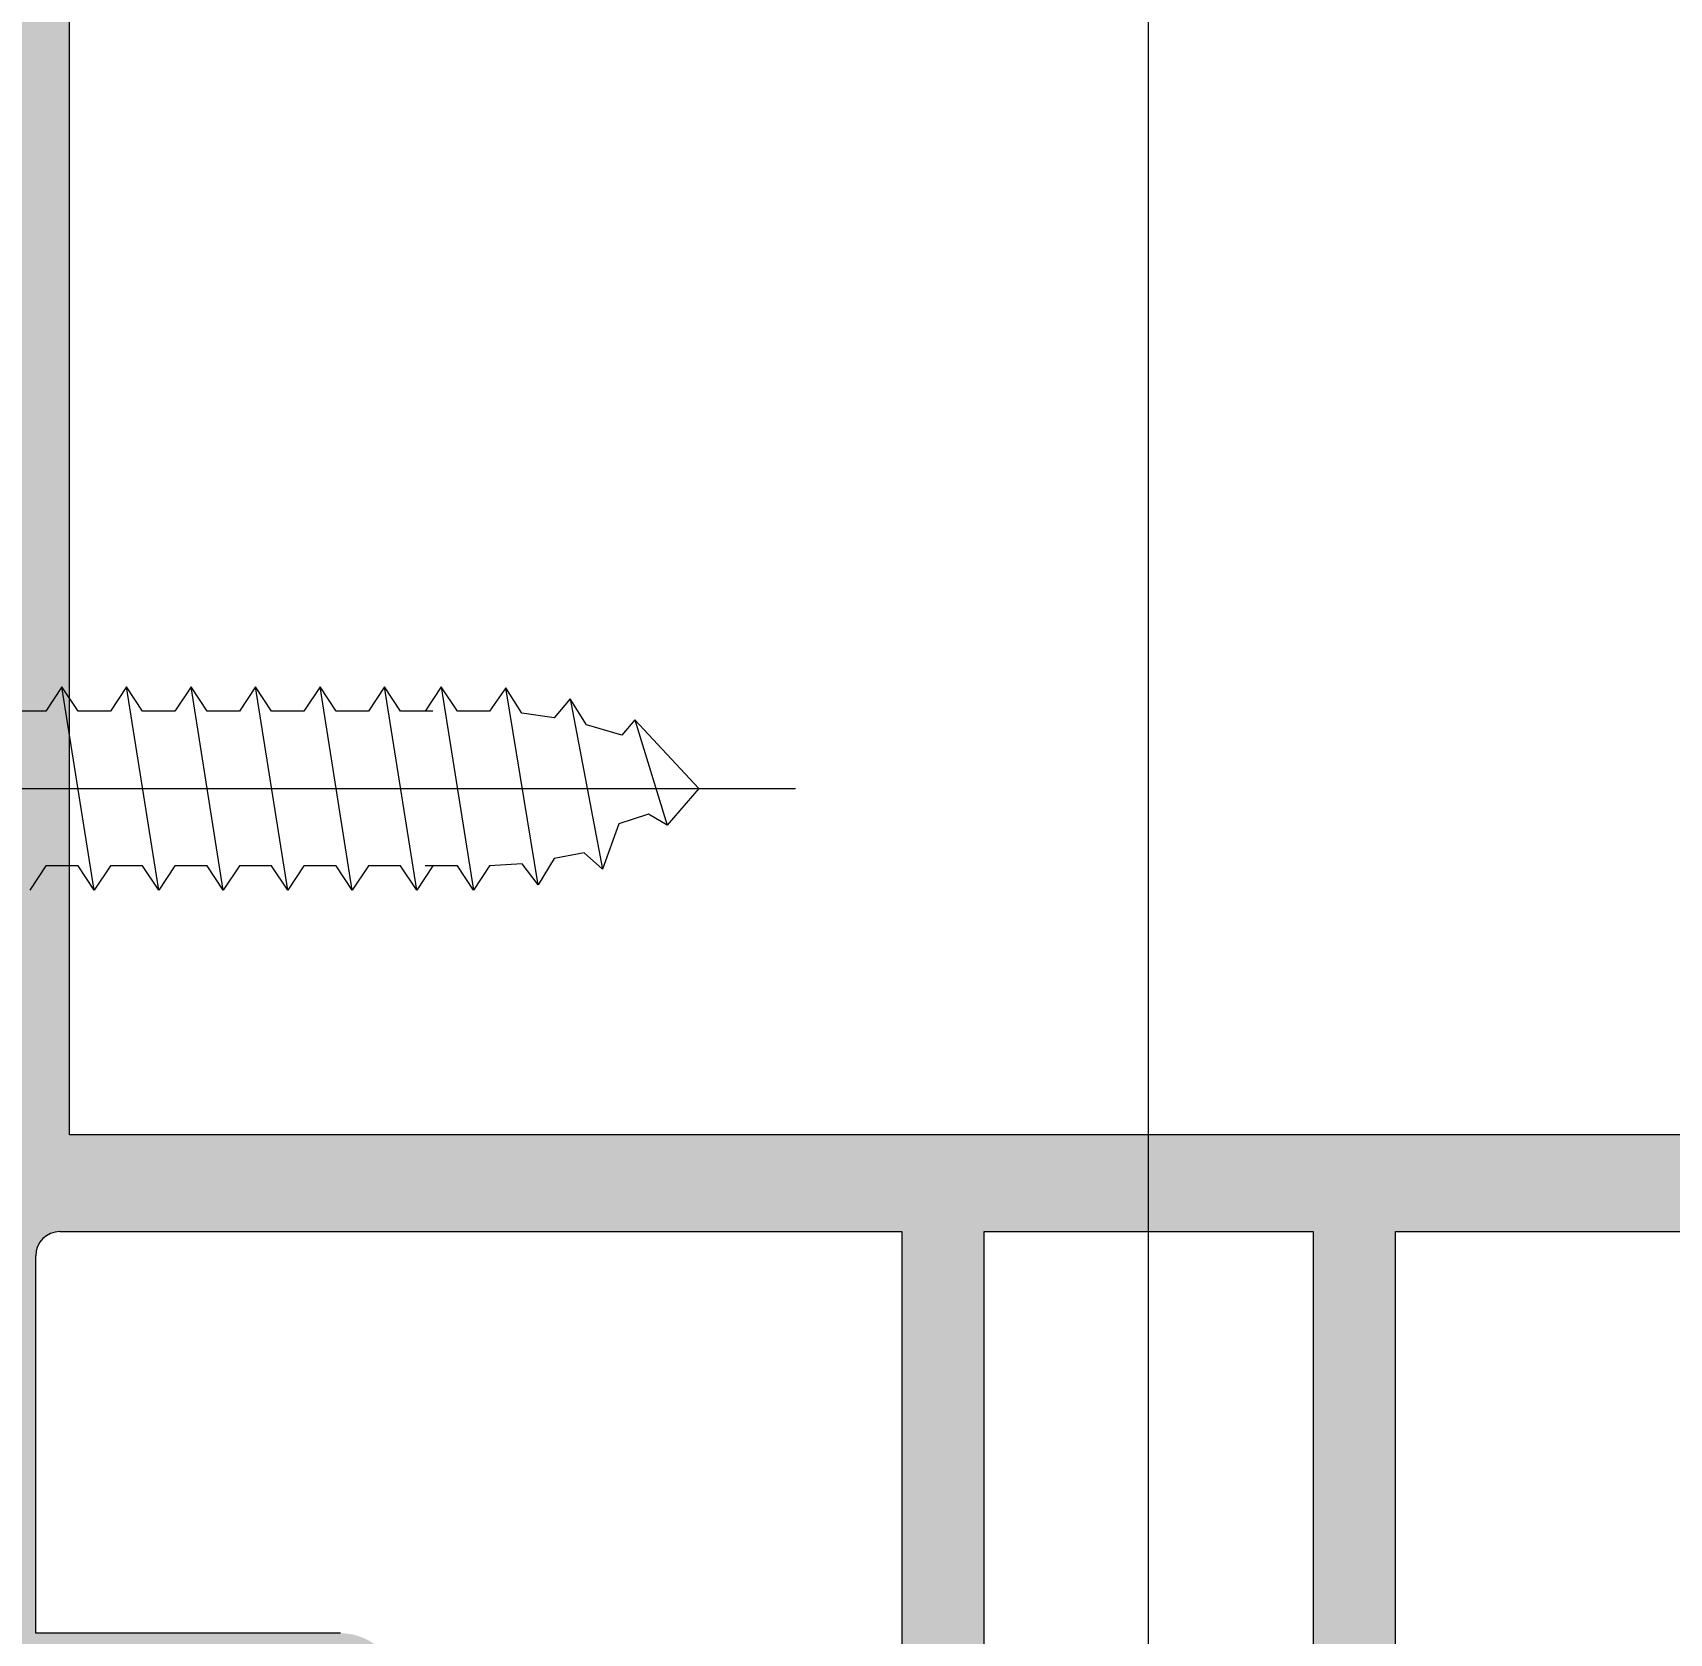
# Model space of a CAD drawing. Extents: x 820 to 5791, y 1495 to 5010.
# Drawn here: x 3017.178 to 3020.56, y 2081.78 to 2085.087 of the extents above; entities that cross this region are included whole.
import ezdxf

# ---------------------------------------------------------------- set-up
doc = ezdxf.new("R2010")
doc.units = 0
doc.header["$LTSCALE"] = 20
doc.layers.get('0').update_dxf_attribs({"linetype": 'CONTINUOUS', "lineweight": 15})
doc.layers.get('DEFPOINTS').update_dxf_attribs({"linetype": 'CONTINUOUS'})
doc.layers.add('_00_TT_PLASTER INTERIOR', color=60, linetype='CONTINUOUS', lineweight=0)
doc.layers.add('ölç', color=63, linetype='CONTINUOUS', lineweight=20)
doc.layers.add('dış ölçü', color=7, linetype='CONTINUOUS', lineweight=20, true_color=0x0d6787)
doc.styles.add('TRS', font='times.ttf', dxfattribs={"width": 0.8})
doc.dimstyles.new('dış ölçü', dxfattribs={"dimtxt": 12, "dimasz": 5, "dimexe": 5, "dimexo": 35, "dimgap": 5, "dimtad": 1, "dimdec": 0, "dimdsep": 46, "dimtxsty": 'TRS', "dimblk": 'DOT', "dimcen": 0, "dimdle": 0.1, "dimclrd": 256, "dimclre": 256, "dimclrt": 73, "dimadec": 0, "dimazin": 0, "dimtfac": 0.3, "dimtdec": 0, "dimtix": 1, "dimtmove": 2, "dimatfit": 3, "dimldrblk": 'DOT', "dimfxl": 1, "dimfxlon": 1, "dimtolj": 1, "dimarcsym": 0})

# ---------------------------------------------------------------- blocks, each defined once
blk = doc.blocks.new('_Dot')
at = {"layer": 'ölç', "color": 0, "lineweight": -2}
blk.add_line((-0.5, 0), (-1, 0), dxfattribs=at)
at = {"layer": 'ölç', "color": 0, "const_width": 0.5}
blk.add_lwpolyline([(-0.25, 0, 1), (0.25, 0, 1)], format="xyb", close=True, dxfattribs=at)
blk = doc.blocks.new('*D176')
at = {"layer": 'DEFPOINTS', "color": 0, "transparency": 16777216}
for p in [(2844.176336790435, 2097.044452601193), (3414.390991119654, 2084.554264930397), (3414.390991119654, 1809.278305477972)]:
    blk.add_point(p, dxfattribs=at)
at = {"layer": 'dış ölçü', "lineweight": -2, "transparency": 16777216}
for p, q in [((2844.176336790435, 1810.278305477972), (2844.176336790435, 1804.278305477972)), ((3414.390991119654, 1810.278305477972), (3414.390991119654, 1804.278305477972)), ((2849.176336790435, 1809.278305477972), (3409.390991119654, 1809.278305477972))]:
    blk.add_line(p, q, dxfattribs=at)
at = {"layer": 'dış ölçü', "lineweight": -2, "transparency": 16777216, "xscale": 5, "yscale": 5, "zscale": 5, "rotation": 180}
blk.add_blockref('_Dot', (2844.176336790435, 1809.278305477972), dxfattribs=at)
at = {"layer": 'dış ölçü', "lineweight": -2, "transparency": 16777216, "xscale": 5, "yscale": 5, "zscale": 5}
blk.add_blockref('_Dot', (3414.390991119654, 1809.278305477972), dxfattribs=at)
at = {"layer": 'dış ölçü', "color": 73, "transparency": 16777216, "insert": (3129.283663955045, 1820.399430207605), "char_height": 12, "attachment_point": 5, "style": 'TRS'}
blk.add_mtext('\\A1;570', dxfattribs=at)
blk = doc.blocks.new('*D180')
at = {"layer": 'DEFPOINTS', "color": 0, "transparency": 16777216}
for p in [(3700.971713778752, 2100.044452589959), (2054.28790840802, 2083.440788159293), (3700.971713778752, 1729.278305477972)]:
    blk.add_point(p, dxfattribs=at)
at = {"layer": 'dış ölçü', "lineweight": -2, "transparency": 16777216}
for p, q in [((2054.28790840802, 1730.278305477972), (2054.28790840802, 1724.278305477972)), ((3700.971713778752, 1730.278305477972), (3700.971713778752, 1724.278305477972)), ((2059.28790840802, 1729.278305477972), (3695.971713778752, 1729.278305477972))]:
    blk.add_line(p, q, dxfattribs=at)
at = {"layer": 'dış ölçü', "lineweight": -2, "transparency": 16777216, "xscale": 5, "yscale": 5, "zscale": 5, "rotation": 180}
blk.add_blockref('_Dot', (2054.28790840802, 1729.278305477972), dxfattribs=at)
at = {"layer": 'dış ölçü', "lineweight": -2, "transparency": 16777216, "xscale": 5, "yscale": 5, "zscale": 5}
blk.add_blockref('_Dot', (3700.971713778752, 1729.278305477972), dxfattribs=at)
at = {"layer": 'dış ölçü', "color": 73, "transparency": 16777216, "insert": (2877.629811093386, 1740.399430207604), "char_height": 12, "attachment_point": 5, "style": 'TRS'}
blk.add_mtext('\\A1;1647', dxfattribs=at)
blk = doc.blocks.new('HGJFG')
h = blk.add_hatch(color=9)
h.dxf.hatch_style = 1
h.paths.add_polyline_path([(-2145.442686791034, -3287.74042893828), (-2144.762686791027, -3287.74042893828), (-2144.762686791027, -3289.110428938281), (-2145.442686791034, -3289.110428938281)], flags=16)
edge = h.paths.add_edge_path()
edge.add_line((-2142.80268679102, -3287.790428938281), (-2142.80268679102, -3288.570428938281))
edge.add_line((-2142.80268679102, -3288.570428938282), (-2143.432786791021, -3288.570428938282))
edge.add_arc((-2143.43278679103, -3288.690428938281), 0.119999999999347, 450.0000000005221, 540.0000000005202)
edge.add_line((-2143.552786791025, -3288.690428938281), (-2143.552786791025, -3289.040428938511))
edge.add_arc((-2143.502786791022, -3289.040428938512), 0.04999999999997726, 539.999999999974, 630.000000000026)
edge.add_line((-2143.502786791022, -3289.090428938512), (-2143.362850296678, -3289.090428938511))
edge.add_arc((-2143.362586791028, -3289.060430095787), 0.0299999999995744, 629.4967347977922, 720.0000000086566)
edge.add_line((-2143.332586791029, -3289.060430095783), (-2143.332586791033, -3289.040430095795))
edge.add_arc((-2143.382586791032, -3289.040430095793), 0.04999999999904503, 719.9999999989057, 810.0000000344447)
edge.add_line((-2143.382586791061, -3288.990430095794), (-2143.432586791029, -3288.990430095822))
edge.add_line((-2143.43258679102, -3288.990430095823), (-2143.432572821816, -3288.79042893828))
edge.add_line((-2143.432572821822, -3288.79042893828), (-2143.102578896948, -3288.790428970434))
edge.add_line((-2143.102578896954, -3288.790428970436), (-2143.082578896955, -3288.770428970436))
edge.add_line((-2143.08257889695, -3288.770428970435), (-2143.062578896949, -3288.790428906125))
edge.add_line((-2143.062578896946, -3288.790428906127), (-2142.732586791023, -3288.790428938281))
edge.add_line((-2142.732586791023, -3288.79042893828), (-2142.732586791023, -3288.990428938279))
edge.add_line((-2142.732586791023, -3288.99042893828), (-2142.782586791022, -3288.990428938511))
edge.add_arc((-2142.782586791026, -3289.040428938512), 0.04999999999997726, 449.999999999974, 540.000000000026)
edge.add_line((-2142.832586791029, -3289.040428938512), (-2142.832586791029, -3289.060428938513))
edge.add_arc((-2142.80258679103, -3289.060428938513), 0.02999999999924441, 539.999999999391, 629.9999999992197)
edge.add_line((-2142.80258679103, -3289.090428938512), (-2142.652686790953, -3289.090428938282))
edge.add_arc((-2142.652686791026, -3289.04042893828), 0.05000000000060822, 630.0000000874084, 719.9999999993031)
edge.add_line((-2142.602686791023, -3289.040428938281), (-2142.602686791023, -3270.290458938282))
edge.add_arc((-2142.652687948675, -3270.290460095935), 0.05000115766671105, 360.001326542262, 449.998673457738)
edge.add_line((-2142.652686791026, -3270.240458938281), (-2147.552686791026, -3270.240458938281))
edge.add_arc((-2147.552685633372, -3270.290460095935), 0.05000115766671105, 450.001326542262, 539.998673457738)
edge.add_line((-2147.602686791023, -3270.290458938282), (-2147.602686791023, -3289.040428938282))
edge.add_arc((-2147.55268679102, -3289.04042893828), 0.05000000000060752, 540.0000000006961, 629.9999999125924)
edge.add_line((-2147.552686791108, -3289.090428938282), (-2147.402786791031, -3289.090428938513))
edge.add_arc((-2147.402786791031, -3289.060428938513), 0.029999999999245, 630.0000000007814, 720.0000000006082)
edge.add_line((-2147.372786791032, -3289.060428938513), (-2147.372786791032, -3289.040428938512))
edge.add_arc((-2147.42278679102, -3289.040428938512), 0.04999999999997726, 719.999999999974, 810.000000000026)
edge.add_line((-2147.42278679102, -3288.990428938511), (-2147.47278679102, -3288.99042893828))
edge.add_line((-2147.472786791023, -3288.99042893828), (-2147.472786791023, -3288.79042893828))
edge.add_line((-2147.472786791023, -3288.79042893828), (-2147.142794685101, -3288.790428906125))
edge.add_line((-2147.142794685101, -3288.790428906127), (-2147.1227946851, -3288.770428970437))
edge.add_line((-2147.122794685097, -3288.770428970435), (-2147.102794685098, -3288.790428970435))
edge.add_line((-2147.102794685107, -3288.790428970436), (-2146.772800760234, -3288.790428938281))
edge.add_line((-2146.772800760225, -3288.79042893828), (-2146.772786791021, -3288.990430095822))
edge.add_line((-2146.772786791026, -3288.990430095823), (-2146.822786790995, -3288.990430095795))
edge.add_arc((-2146.822786791029, -3289.040430095793), 0.04999999999904503, 449.9999999655552, 540.0000000010942)
edge.add_line((-2146.872786791032, -3289.040430095795), (-2146.872786791036, -3289.060430095783))
edge.add_arc((-2146.842786791033, -3289.060430095787), 0.02999999999957437, 539.9999999913434, 630.5032652022074)
edge.add_line((-2146.842523285374, -3289.090428938512), (-2146.70258679103, -3289.090428938513))
edge.add_arc((-2146.702586791024, -3289.040428938512), 0.04999999999997726, 629.999999999974, 720.000000000026)
edge.add_line((-2146.652586791021, -3289.040428938512), (-2146.652586791021, -3288.690428938282))
edge.add_arc((-2146.772586791031, -3288.690428938281), 0.1199999999993454, 719.9999999994791, 809.9999999994789)
edge.add_line((-2146.772586791031, -3288.570428938282), (-2147.402686791032, -3288.570428938282))
edge.add_line((-2147.402686791026, -3288.570428938282), (-2147.402686791026, -3287.790428938282))
edge.add_arc((-2147.352685633375, -3287.790430095935), 0.05000115766671673, 450.0013265422685, 539.9986734577315, ccw=False)
edge.add_line((-2147.352686791023, -3287.74042893828), (-2145.612686791023, -3287.74042893828))
edge.add_line((-2145.612686791033, -3287.74042893828), (-2145.612686791033, -3290.70542893828))
edge.add_arc((-2145.56268679103, -3290.70542893828), 0.05, 540, 630)
edge.add_line((-2145.56268679103, -3290.75542893828), (-2145.392686791028, -3290.75542893828))
edge.add_line((-2145.392686791031, -3290.75542893828), (-2145.392686791031, -3290.74440008145))
edge.add_line((-2145.392686791031, -3290.744400081451), (-2145.355186791031, -3290.722749446357))
edge.add_arc((-2145.36518679102, -3290.70542893828), 0.02000000000020181, 660.0000000000005, 779.9999999999995)
edge.add_line((-2145.355186791026, -3290.688108430205), (-2145.381789331404, -3290.672749446357))
edge.add_arc((-2145.3717893314, -3290.655428938281), 0.02000000000020146, 479.9999999999986, 600.0000000000014, ccw=False)
edge.add_line((-2145.381789331409, -3290.638108430206), (-2145.355186791031, -3290.622749446357))
edge.add_arc((-2145.36518679102, -3290.605428938282), 0.02000000000020181, 660.0000000000005, 779.9999999999995)
edge.add_line((-2145.355186791026, -3290.588108430206), (-2145.381789331404, -3290.572749446358))
edge.add_arc((-2145.3717893314, -3290.555428938281), 0.02000000000020146, 479.9999999999986, 600.0000000000014, ccw=False)
edge.add_line((-2145.381789331409, -3290.538108430205), (-2145.355186791031, -3290.522749446357))
edge.add_arc((-2145.36518679102, -3290.505428938282), 0.02000000000020181, 660.0000000000005, 779.9999999999995)
edge.add_line((-2145.355186791026, -3290.488108430204), (-2145.381789331404, -3290.472749446356))
edge.add_arc((-2145.3717893314, -3290.45542893828), 0.02000000000020146, 479.9999999999986, 600.0000000000014, ccw=False)
edge.add_line((-2145.381789331409, -3290.438108430205), (-2145.355186791031, -3290.422749446357))
edge.add_arc((-2145.36518679102, -3290.405428938281), 0.02000000000020181, 660.0000000000005, 779.9999999999995)
edge.add_line((-2145.355186791026, -3290.388108430206), (-2145.381789331404, -3290.372749446357))
edge.add_arc((-2145.3717893314, -3290.355428938282), 0.02000000000020146, 479.9999999999986, 600.0000000000014, ccw=False)
edge.add_line((-2145.381789331409, -3290.338108430206), (-2145.355186791031, -3290.322749446358))
edge.add_arc((-2145.36518679102, -3290.305428938281), 0.02000000000020181, 660.0000000000005, 779.9999999999995)
edge.add_line((-2145.355186791026, -3290.288108430205), (-2145.381789331404, -3290.272749446357))
edge.add_arc((-2145.3717893314, -3290.255428938282), 0.02000000000020146, 479.9999999999986, 600.0000000000014, ccw=False)
edge.add_line((-2145.381789331409, -3290.238108430204), (-2145.355186791031, -3290.222749446356))
edge.add_arc((-2145.36518679102, -3290.20542893828), 0.02000000000020181, 660.0000000000005, 779.9999999999995)
edge.add_line((-2145.355186791026, -3290.188108430205), (-2145.381789331404, -3290.172749446357))
edge.add_arc((-2145.3717893314, -3290.155428938281), 0.02000000000020146, 479.9999999999986, 600.0000000000014, ccw=False)
edge.add_line((-2145.381789331409, -3290.138108430206), (-2145.355186791031, -3290.122749446357))
edge.add_arc((-2145.36518679102, -3290.105428938282), 0.02000000000020181, 660.0000000000005, 779.9999999999995)
edge.add_line((-2145.355186791026, -3290.088108430206), (-2145.381789331404, -3290.072749446358))
edge.add_arc((-2145.3717893314, -3290.055428938281), 0.02000000000020146, 479.9999999999986, 600.0000000000014, ccw=False)
edge.add_line((-2145.381789331409, -3290.038108430205), (-2145.355186791031, -3290.022749446357))
edge.add_arc((-2145.36518679102, -3290.005428938282), 0.02000000000020181, 660.0000000000005, 779.9999999999995)
edge.add_line((-2145.355186791026, -3289.988108430204), (-2145.381789331404, -3289.972749446356))
edge.add_arc((-2145.3717893314, -3289.95542893828), 0.02000000000020146, 479.9999999999986, 600.0000000000014, ccw=False)
edge.add_line((-2145.381789331409, -3289.938108430205), (-2145.355186791031, -3289.922749446357))
edge.add_arc((-2145.36518679102, -3289.905428938281), 0.02000000000020181, 660.0000000000005, 779.9999999999995)
edge.add_line((-2145.355186791026, -3289.888108430206), (-2145.381789331404, -3289.872749446357))
edge.add_arc((-2145.3717893314, -3289.855428938282), 0.02000000000020146, 479.9999999999986, 600.0000000000014, ccw=False)
edge.add_line((-2145.381789331409, -3289.838108430206), (-2145.355186791031, -3289.822749446358))
edge.add_arc((-2145.36518679102, -3289.805428938281), 0.02000000000020181, 660.0000000000005, 779.9999999999995)
edge.add_line((-2145.355186791026, -3289.788108430205), (-2145.381789331404, -3289.772749446357))
edge.add_arc((-2145.3717893314, -3289.755428938282), 0.02000000000020146, 479.9999999999986, 600.0000000000014, ccw=False)
edge.add_line((-2145.381789331409, -3289.738108430204), (-2145.355186791031, -3289.722749446356))
edge.add_arc((-2145.36518679102, -3289.70542893828), 0.02000000000020181, 660.0000000000005, 779.9999999999995)
edge.add_line((-2145.355186791026, -3289.688108430205), (-2145.381789331404, -3289.672749446357))
edge.add_arc((-2145.3717893314, -3289.655428938281), 0.02000000000020146, 479.9999999999986, 600.0000000000014, ccw=False)
edge.add_line((-2145.381789331409, -3289.638108430206), (-2145.355186791031, -3289.622749446357))
edge.add_arc((-2145.36518679102, -3289.605428938282), 0.02000000000020181, 660.0000000000005, 779.9999999999995)
edge.add_line((-2145.355186791026, -3289.588108430206), (-2145.381789331404, -3289.572749446529))
edge.add_arc((-2145.3717893314, -3289.555428938454), 0.01999999999978106, 479.9999999999971, 600.000000000003, ccw=False)
edge.add_line((-2145.381789331409, -3289.538108430378), (-2145.355186791031, -3289.522749446358))
edge.add_arc((-2145.36518679102, -3289.505428938282), 0.02000000000020181, 660.0000000000005, 779.9999999999995)
edge.add_line((-2145.355186791026, -3289.488108430204), (-2145.392686791026, -3289.46645779511))
edge.add_line((-2145.392686791031, -3289.466457795111), (-2145.392686791031, -3289.45542893828))
edge.add_arc((-2145.292686791026, -3289.45542893828), 0.0999999999999993, 449.9999999999996, 540.0000000000005, ccw=False)
edge.add_line((-2145.292686791026, -3289.355428938282), (-2144.912686791026, -3289.355428938282))
edge.add_arc((-2144.912686791035, -3289.45542893828), 0.1000000000000007, 360.0000000000004, 449.9999999999996, ccw=False)
edge.add_line((-2144.81268679103, -3289.45542893828), (-2144.81268679103, -3289.51645779511))
edge.add_line((-2144.81268679103, -3289.516457795112), (-2144.85018679103, -3289.538108430206))
edge.add_arc((-2144.840186791026, -3289.555428938281), 0.02000000000020181, 480.0000000000005, 599.9999999999995)
edge.add_line((-2144.850186791035, -3289.572749446358), (-2144.823584250657, -3289.588108430206))
edge.add_arc((-2144.833584250647, -3289.605428938282), 0.02000000000020146, 299.99999999999864, 420.00000000000136, ccw=False)
edge.add_line((-2144.823584250652, -3289.622749446357), (-2144.85018679103, -3289.638108430206))
edge.add_arc((-2144.840186791026, -3289.655428938281), 0.02000000000020181, 480.0000000000005, 599.9999999999995)
edge.add_line((-2144.850186791035, -3289.672749446357), (-2144.823584250657, -3289.688108430205))
edge.add_arc((-2144.833584250647, -3289.70542893828), 0.02000000000020146, 299.99999999999864, 420.00000000000136, ccw=False)
edge.add_line((-2144.823584250652, -3289.722749446356), (-2144.85018679103, -3289.738108430204))
edge.add_arc((-2144.840186791026, -3289.755428938282), 0.02000000000020181, 480.0000000000005, 599.9999999999995)
edge.add_line((-2144.850186791035, -3289.772749446357), (-2144.823584250657, -3289.788108430205))
edge.add_arc((-2144.833584250647, -3289.805428938281), 0.02000000000020146, 299.99999999999864, 420.00000000000136, ccw=False)
edge.add_line((-2144.823584250652, -3289.822749446358), (-2144.85018679103, -3289.838108430206))
edge.add_arc((-2144.840186791026, -3289.855428938282), 0.02000000000020181, 480.0000000000005, 599.9999999999995)
edge.add_line((-2144.850186791035, -3289.872749446357), (-2144.823584250657, -3289.888108430206))
edge.add_arc((-2144.833584250647, -3289.905428938281), 0.02000000000020146, 299.99999999999864, 420.00000000000136, ccw=False)
edge.add_line((-2144.823584250652, -3289.922749446357), (-2144.85018679103, -3289.938108430205))
edge.add_arc((-2144.840186791026, -3289.95542893828), 0.02000000000020181, 480.0000000000005, 599.9999999999995)
edge.add_line((-2144.850186791035, -3289.972749446356), (-2144.823584250657, -3289.988108430204))
edge.add_arc((-2144.833584250647, -3290.005428938282), 0.02000000000020146, 299.99999999999864, 420.00000000000136, ccw=False)
edge.add_line((-2144.823584250652, -3290.022749446357), (-2144.85018679103, -3290.038108430205))
edge.add_arc((-2144.840186791026, -3290.055428938281), 0.02000000000020181, 480.0000000000005, 599.9999999999995)
edge.add_line((-2144.850186791035, -3290.072749446358), (-2144.823584250657, -3290.088108430206))
edge.add_arc((-2144.833584250647, -3290.105428938282), 0.02000000000020146, 299.99999999999864, 420.00000000000136, ccw=False)
edge.add_line((-2144.823584250652, -3290.122749446357), (-2144.85018679103, -3290.138108430206))
edge.add_arc((-2144.840186791026, -3290.155428938281), 0.02000000000020181, 480.0000000000005, 599.9999999999995)
edge.add_line((-2144.850186791035, -3290.172749446357), (-2144.823584250657, -3290.188108430205))
edge.add_arc((-2144.833584250647, -3290.20542893828), 0.02000000000020146, 299.99999999999864, 420.00000000000136, ccw=False)
edge.add_line((-2144.823584250652, -3290.222749446356), (-2144.85018679103, -3290.238108430204))
edge.add_arc((-2144.840186791026, -3290.255428938282), 0.02000000000020181, 480.0000000000005, 599.9999999999995)
edge.add_line((-2144.850186791035, -3290.272749446357), (-2144.823584250657, -3290.288108430205))
edge.add_arc((-2144.833584250647, -3290.305428938281), 0.02000000000020146, 299.99999999999864, 420.00000000000136, ccw=False)
edge.add_line((-2144.823584250652, -3290.322749446358), (-2144.85018679103, -3290.338108430206))
edge.add_arc((-2144.840186791026, -3290.355428938282), 0.02000000000020181, 480.0000000000005, 599.9999999999995)
edge.add_line((-2144.850186791035, -3290.372749446357), (-2144.823584250657, -3290.388108430206))
edge.add_arc((-2144.833584250647, -3290.405428938281), 0.02000000000020146, 299.99999999999864, 420.00000000000136, ccw=False)
edge.add_line((-2144.823584250652, -3290.422749446357), (-2144.85018679103, -3290.438108430205))
edge.add_arc((-2144.840186791026, -3290.45542893828), 0.02000000000020181, 480.0000000000005, 599.9999999999995)
edge.add_line((-2144.850186791035, -3290.472749446356), (-2144.823584250657, -3290.488108430204))
edge.add_arc((-2144.833584250647, -3290.505428938282), 0.02000000000020146, 299.99999999999864, 420.00000000000136, ccw=False)
edge.add_line((-2144.823584250652, -3290.522749446357), (-2144.85018679103, -3290.538108430205))
edge.add_arc((-2144.840186791026, -3290.555428938281), 0.02000000000020181, 480.0000000000005, 599.9999999999995)
edge.add_line((-2144.850186791035, -3290.572749446358), (-2144.823584250657, -3290.588108430206))
edge.add_arc((-2144.833584250647, -3290.605428938282), 0.02000000000020146, 299.99999999999864, 420.00000000000136, ccw=False)
edge.add_line((-2144.823584250652, -3290.622749446357), (-2144.85018679103, -3290.638108430206))
edge.add_arc((-2144.840186791026, -3290.655428938281), 0.02000000000020181, 480.0000000000005, 599.9999999999995)
edge.add_line((-2144.850186791035, -3290.672749446357), (-2144.812686791035, -3290.694400081451))
edge.add_line((-2144.81268679103, -3290.694400081452), (-2144.81268679103, -3290.755428938282))
edge.add_line((-2144.81268679103, -3290.75542893828), (-2144.642686791028, -3290.75542893828))
edge.add_arc((-2144.642686791031, -3290.70542893828), 0.05000000000000143, 630.0000000000016, 719.9999999999984)
edge.add_line((-2144.592686791028, -3290.70542893828), (-2144.592686791028, -3287.740428938281))
edge.add_line((-2144.592686791028, -3287.74042893828), (-2142.852686791029, -3287.74042893828))
edge.add_arc((-2142.852687948686, -3287.790430095935), 0.05000115766671673, 360.0013265422685, 449.9986734577315, ccw=False)
h.paths.add_polyline_path([(-2142.872686791027, -3287.540468938282), (-2147.332686791019, -3287.540468938282), (-2147.332686791019, -3270.740458938281), (-2142.872686791027, -3270.740458938281)], flags=16)
at = {"color": 9, "ltscale": 0.5}
for p, q in [((-2145.102686791023, -3298.094551804567), (-2145.102686791038, -3268.240458938281)), ((-2149.572850519206, -3286.825024126739), (-2145.832516594933, -3286.825024126739))]:
    blk.add_line(p, q, dxfattribs=at)
at = {"color": 9}
for p, q in [((-2147.332686791019, -3287.540468938282), (-2147.332686791019, -3270.740458938281)), ((-2147.348316594926, -3286.615024126736), (-2147.381616594937, -3286.665024126737)), ((-2147.315016594931, -3286.665024126737), (-2147.348316594926, -3286.615024126736)), ((-2147.281616594931, -3287.035024126738), (-2147.348316594926, -3286.615024126736)), ((-2147.21501659494, -3286.615024126736), (-2147.248316594935, -3286.665024126737)), ((-2147.18171659493, -3286.665024126737), (-2147.21501659494, -3286.615024126736)), ((-2147.148316594929, -3287.035024126738), (-2147.21501659494, -3286.615024126736)), ((-2147.081716594938, -3286.615024126736), (-2147.115016594934, -3286.665024126737)), ((-2147.048416594928, -3286.665024126737), (-2147.081716594938, -3286.615024126736)), ((-2147.015016594928, -3287.035024126738), (-2147.081716594938, -3286.615024126736)), ((-2146.948416594937, -3286.615024126736), (-2146.981716594933, -3286.665024126737)), ((-2146.915116594927, -3286.665024126737), (-2146.948416594937, -3286.615024126736)), ((-2146.881716594927, -3287.035024126738), (-2146.948416594937, -3286.615024126736)), ((-2146.815116594936, -3286.615024126736), (-2146.848416594931, -3286.665024126737)), ((-2146.78181659494, -3286.665024126737), (-2146.815116594936, -3286.615024126736)), ((-2146.748416594925, -3287.035024126738), (-2146.815116594936, -3286.615024126736)), ((-2146.681816594934, -3286.615024126736), (-2146.71511659493, -3286.665024126737)), ((-2146.648516594939, -3286.665024126737), (-2146.681816594934, -3286.615024126736)), ((-2146.615116594939, -3287.035024126738), (-2146.681816594934, -3286.615024126736)), ((-2146.564616594927, -3286.615024126736), (-2146.597916594937, -3286.665024126737)), ((-2146.531216594926, -3286.665024126737), (-2146.564616594927, -3286.615024126736)), ((-2146.564616594927, -3286.615024126736), (-2146.497916594931, -3287.035024126738)), ((-2146.431216594935, -3286.617024126736), (-2146.464616594935, -3286.665224126737)), ((-2146.397916594925, -3286.669324126738), (-2146.431216594935, -3286.617024126736)), ((-2146.364616594929, -3287.024324126739), (-2146.431216594935, -3286.617024126736)), ((-2146.297916594934, -3286.639324126737), (-2146.331216594929, -3286.678624126737)), ((-2146.264616594938, -3286.693124126738), (-2146.297916594934, -3286.639324126737)), ((-2146.297916594934, -3286.639324126737), (-2146.231216594938, -3286.991524126738)), ((-2147.381616594937, -3286.665024126737), (-2147.448316594932, -3286.665024126737)), ((-2147.248316594935, -3286.665024126737), (-2147.315016594931, -3286.665024126737)), ((-2147.115016594934, -3286.665024126737), (-2147.18171659493, -3286.665024126737)), ((-2146.981716594933, -3286.665024126737), (-2147.048416594928, -3286.665024126737)), ((-2146.848416594931, -3286.665024126737), (-2146.915116594927, -3286.665024126737)), ((-2146.71511659493, -3286.665024126737), (-2146.78181659494, -3286.665024126737)), ((-2146.581816594929, -3286.665024126737), (-2146.648516594939, -3286.665024126737)), ((-2146.464616594935, -3286.665224126737), (-2146.531216594926, -3286.665024126737)), ((-2146.331216594929, -3286.678624126737), (-2146.397916594925, -3286.669324126738)), ((-2146.164616594932, -3286.683224126738), (-2146.191716594939, -3286.715024126738)), ((-2146.03251659493, -3286.825024126739), (-2146.164616594932, -3286.683224126738)), ((-2146.164616594932, -3286.683224126738), (-2146.097916594937, -3286.900724126736)), ((-2146.191716594939, -3286.715024126738), (-2146.264616594938, -3286.693124126738)), ((-2146.03251659493, -3286.825024126739), (-2146.097916594937, -3286.900724126736)), ((-2146.136116594932, -3286.877924126738), (-2146.197916594928, -3286.897924126738)), ((-2146.097916594937, -3286.900724126736), (-2146.136116594932, -3286.877924126738)), ((-2146.197916594928, -3286.897924126738), (-2146.231216594938, -3286.991524126738)), ((-2146.269016594929, -3286.958124126738), (-2146.331216594929, -3286.969424126738)), ((-2146.231216594938, -3286.991524126738), (-2146.269016594929, -3286.958124126738)), ((-2147.381616594937, -3286.985024126739), (-2147.414916594932, -3287.035024126738)), ((-2147.315016594931, -3286.985024126739), (-2147.381616594937, -3286.985024126739)), ((-2147.281616594931, -3287.035024126738), (-2147.315016594931, -3286.985024126739)), ((-2147.248316594935, -3286.985024126739), (-2147.281616594931, -3287.035024126738)), ((-2147.18171659493, -3286.985024126739), (-2147.248316594935, -3286.985024126739)), ((-2147.148316594929, -3287.035024126738), (-2147.18171659493, -3286.985024126739)), ((-2147.115016594934, -3286.985024126739), (-2147.148316594929, -3287.035024126738)), ((-2147.048416594928, -3286.985024126739), (-2147.115016594934, -3286.985024126739)), ((-2147.015016594928, -3287.035024126738), (-2147.048416594928, -3286.985024126739)), ((-2146.981716594933, -3286.985024126739), (-2147.015016594928, -3287.035024126738)), ((-2146.915116594927, -3286.985024126739), (-2146.981716594933, -3286.985024126739)), ((-2146.881716594927, -3287.035024126738), (-2146.915116594927, -3286.985024126739)), ((-2146.848416594931, -3286.985024126739), (-2146.881716594927, -3287.035024126738)), ((-2146.78181659494, -3286.985024126739), (-2146.848416594931, -3286.985024126739)), ((-2146.748416594925, -3287.035024126738), (-2146.78181659494, -3286.985024126739)), ((-2146.71511659493, -3286.985024126739), (-2146.748416594925, -3287.035024126738)), ((-2146.648516594939, -3286.985024126739), (-2146.71511659493, -3286.985024126739)), ((-2146.615116594939, -3287.035024126738), (-2146.648516594939, -3286.985024126739)), ((-2146.581816594929, -3286.985024126739), (-2146.615116594939, -3287.035024126738)), ((-2146.531216594926, -3286.985024126739), (-2146.597916594937, -3286.985024126739)), ((-2146.497916594931, -3287.035024126738), (-2146.531216594926, -3286.985024126739)), ((-2146.464616594935, -3286.984524126737), (-2146.497916594931, -3287.035024126738)), ((-2146.397516594935, -3286.980824126739), (-2146.464616594935, -3286.984524126737)), ((-2146.364616594929, -3287.024324126739), (-2146.397516594935, -3286.980824126739)), ((-2146.331216594929, -3286.969424126738), (-2146.364616594929, -3287.024324126739)), ((-2142.872686791027, -3287.540468938282), (-2147.332686791019, -3287.540468938282)), ((-2147.352686791023, -3287.74042893828), (-2145.612686791033, -3287.74042893828)), ((-2145.612686791033, -3287.74042893828), (-2145.612686791033, -3290.70542893828)), ((-2145.442686791034, -3287.74042893828), (-2144.762686791027, -3287.74042893828)), ((-2145.442686791034, -3289.110428938281), (-2145.442686791034, -3287.74042893828)), ((-2144.762686791027, -3287.74042893828), (-2144.762686791027, -3289.110428938281)), ((-2144.592686791028, -3290.70542893828), (-2144.592686791028, -3287.74042893828)), ((-2144.592686791028, -3287.74042893828), (-2142.852686791023, -3287.74042893828)), ((-2147.402686791026, -3288.570428938282), (-2147.402686791026, -3287.790428938281)), ((-2146.772586791031, -3288.570428938282), (-2147.402686791026, -3288.570428938282))]:
    blk.add_line(p, q, dxfattribs=at)
blk.add_arc((-2147.352685633375, -3287.790430095935), 0.05000115766664283, 90.00132654329914, 179.9986734580558, dxfattribs=at)

msp = doc.modelspace()

# ---------------------------------------------------------------- block references
at = {"layer": '_00_TT_PLASTER INTERIOR'}
msp.add_blockref('HGJFG', (5164.587161362215, 5370.349931528268), dxfattribs=at)

# ---------------------------------------------------------------- dimensions: what is measured, and where the dimension line sits
at = {"layer": 'dış ölçü'}
for base, p1, p2, picture, middle in [((3700.971713778752, 1729.278305477972), (2054.28790840802, 2083.440788159293), (3700.971713778752, 2100.044452589959), '*D180', (2877.629811093386, 1740.399430207604)), ((3414.390991119654, 1809.278305477972), (2844.176336790435, 2097.044452601193), (3414.390991119654, 2084.554264930397), '*D176', (3129.283663955045, 1820.399430207605))]:
    dim = msp.add_linear_dim(base=base, p1=p1, p2=p2, dimstyle='dış ölçü', dxfattribs=at)
    dim.commit()
    dim.dimension.update_dxf_attribs({"geometry": picture, "text_midpoint": middle})

doc.saveas('drawing.dxf')
